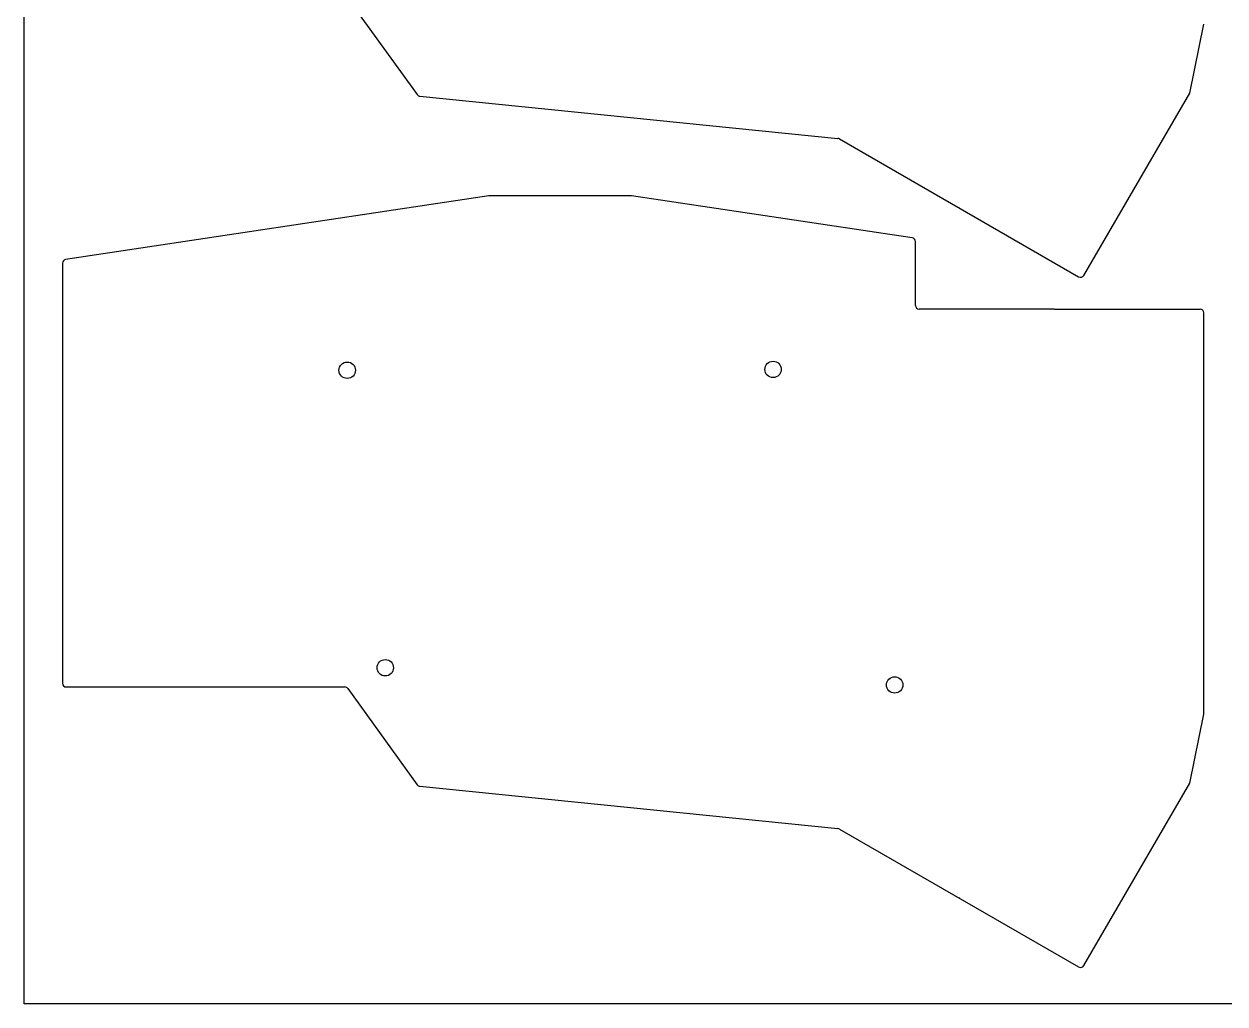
# Model space of a CAD drawing. Extents: x 0 to 308, y 0 to 306.
# Drawn here: x 0 to 161, y 0 to 131.4 of the extents above; entities that cross this region are included whole.
import ezdxf

# ---------------------------------------------------------------- set-up
doc = ezdxf.new("R2010")
doc.units = 0
doc.layers.get('0').update_dxf_attribs({"linetype": 'CONTINUOUS'})
doc.layers.add('BLACK', color=7, linetype='CONTINUOUS')

msp = doc.modelspace()

# ---------------------------------------------------------------- linework, layer by layer
at = {"color": 1, "linetype": 'ByBlock'}
for p, q in [((138.10386, 93.15829), (157.68676, 93.15829)), ((158.18676, 38.95829), (158.18676, 92.65829))]:
    msp.add_line(p, q, dxfattribs=at)
at = {"linetype": 'ByBlock'}
msp.add_lwpolyline([(0, 0), (0, 300), (300, 300), (300, 0)], close=True, dxfattribs=at)
at = {"color": 1, "linetype": 'ByBlock'}
for centre in [(43.32886, 84.98089), (100.42886, 85.08329), (48.42886, 45.08089), (116.72535, 42.78089)]:
    msp.add_circle(centre, 1.1, dxfattribs=at)
for centre, start, end in [((157.68676, 92.65829), 0, 90), ((157.68676, 38.95829), 348.5795464, 0)]:
    msp.add_arc(centre, 0.5, start, end, dxfattribs=at)
at = {"layer": 'BLACK', "color": 1, "linetype": 'Continuous'}
for p, q in [((43.39139, 134.84145), (52.71102, 121.92975)), ((156.30486, 122.13282), (158.17686, 131.39981)), ((53.06617, 121.72492), (109.12914, 116.0591)), ((142.07041, 97.68808), (156.30486, 122.13282)), ((109.23086, 116.04882), (109.23186, 116.04882)), ((109.23186, 116.04882), (109.23386, 116.04782)), ((109.23386, 116.04782), (109.23586, 116.04782)), ((109.23586, 116.04782), (109.23686, 116.04782)), ((109.23686, 116.04782), (109.23686, 116.04782)), ((109.23686, 116.04782), (109.23886, 116.04682)), ((109.23886, 116.04682), (109.24086, 116.04582)), ((109.24086, 116.04582), (109.24186, 116.04482)), ((109.32865, 115.99477), (141.38855, 97.50655)), ((62.33076, 108.35829), (5.57952, 99.82579)), ((81.42696, 108.35829), (62.33076, 108.35829)), ((119.07784, 102.72553), (81.42696, 108.35829)), ((125.40333, 106.78699), (125.39833, 106.79899)), ((125.41133, 106.77399), (125.40333, 106.78699)), ((125.42133, 106.76399), (125.41133, 106.77399)), ((125.43333, 106.75499), (125.42133, 106.76399)), ((125.43633, 106.75299), (125.43333, 106.75499)), ((119.50386, 93.65829), (119.50386, 102.23103)), ((5.15386, 99.33135), (5.15386, 43.00829)), ((138.10386, 93.15829), (120.00386, 93.15829)), ((5.65386, 42.50829), (42.98597, 42.50829)), ((43.39139, 42.30092), (52.71102, 29.38923)), ((156.30486, 29.59229), (158.17686, 38.85929)), ((53.06617, 29.18439), (109.12914, 23.51857)), ((142.07041, 5.14755), (156.30486, 29.59229)), ((109.23086, 23.50829), (109.23186, 23.50829)), ((109.23186, 23.50829), (109.23386, 23.50729)), ((109.23386, 23.50729), (109.23586, 23.50729)), ((109.23586, 23.50729), (109.23686, 23.50729)), ((109.23686, 23.50729), (109.23686, 23.50729)), ((109.23686, 23.50729), (109.23886, 23.50629)), ((109.23886, 23.50629), (109.24086, 23.50529)), ((109.24086, 23.50529), (109.24186, 23.50429)), ((109.32865, 23.45424), (141.38855, 4.96602)), ((125.40333, 14.24647), (125.39833, 14.25847)), ((125.41133, 14.23347), (125.40333, 14.24647)), ((125.42133, 14.22347), (125.41133, 14.23347)), ((125.43333, 14.21447), (125.42133, 14.22347)), ((125.43633, 14.21247), (125.43333, 14.21447))]:
    msp.add_line(p, q, dxfattribs=at)
for centre, start, end in [((53.11645, 122.22238), 215.8216567, 264.229182), ((109.07887, 115.56163), 60.028918, 84.229182), ((119.00386, 102.23103), 0, 81.4913616), ((5.65386, 99.33135), 98.5503309, 180), ((141.63833, 97.93969), 240.028918, 329.7872623), ((120.00386, 93.65829), 180, 270), ((5.65386, 43.00829), 180, 270), ((42.98597, 42.00829), 35.8216567, 90), ((53.11645, 29.68186), 215.8216567, 264.229182), ((109.07887, 23.02111), 60.028918, 84.229182), ((141.63833, 5.39916), 240.028918, 329.7872623)]:
    msp.add_arc(centre, 0.5, start, end, dxfattribs=at)

doc.saveas('drawing.dxf')
